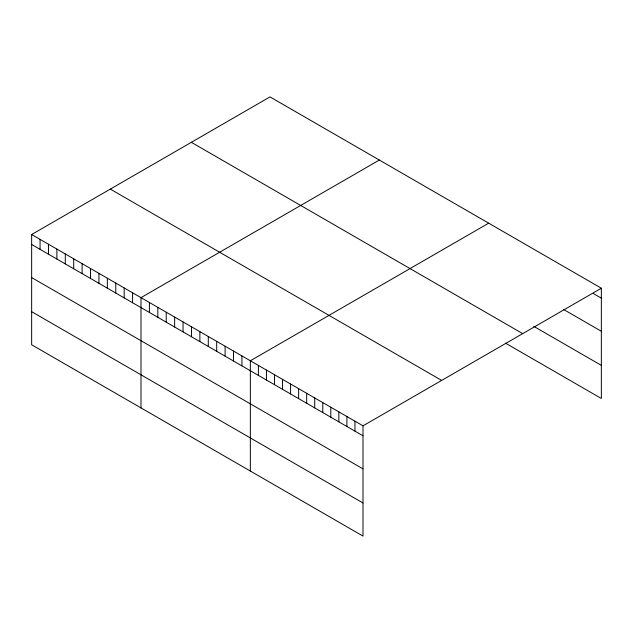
<?xml version="1.0" encoding="UTF-8"?>
<svg xmlns="http://www.w3.org/2000/svg" width="633" height="633" viewBox="0 0 633 633"><rect width="100%" height="100%" fill="white"/><g stroke="black" fill="none" stroke-linecap="round" stroke-linejoin="round"><path stroke-width="0.95" d="M31.65 234.519L363.002 425.827L363.002 536.088L31.65 344.779L31.65 234.519L269.998 96.912L601.35 288.221L601.35 398.481L505.585 343.189M379.341 160.046L140.993 297.652L140.993 407.913M488.692 223.172L250.344 360.786L250.344 471.039M363.002 425.827L601.35 288.221M593.303 293.522L601.35 298.167M563.528 309.434L601.35 331.273M533.754 326.351L601.35 365.376M191.34 142.322L522.692 333.631M110.308 189.109L441.66 380.417M31.65 244.473L363.002 435.781M31.65 277.571L363.002 468.879M31.65 311.681L363.002 502.982M354.955 421.182L354.955 431.128M346.908 416.538L346.908 426.484M338.861 411.893L338.861 421.839M330.814 407.241L330.814 417.194M322.767 402.596L322.767 412.55M314.72 397.951L314.72 407.905M306.673 393.307L306.673 403.253M298.626 388.662L298.626 398.608M290.579 384.017L290.579 393.963M282.532 379.365L282.532 389.319M274.485 374.72L274.485 384.674M266.438 370.076L266.438 380.029M258.391 365.431L258.391 375.377M241.933 355.928L241.933 365.882M233.522 351.07L233.522 361.024M225.111 346.211L225.111 356.165M216.7 341.361L216.7 351.307M208.289 336.503L208.289 346.457M199.878 331.645L199.878 341.598M191.467 326.786L191.467 336.74M183.056 321.936L183.056 331.882M174.645 317.078L174.645 327.032M166.234 312.219L166.234 322.173M157.823 307.369L157.823 317.315M149.412 302.511L149.412 312.457M132.582 292.794L132.582 302.748M124.171 287.944L124.171 297.89M115.76 283.086L115.76 293.032M107.349 278.227L107.349 288.181M98.938 273.369L98.938 283.323M90.527 268.519L90.527 278.465M82.116 263.66L82.116 273.606M73.705 258.802L73.705 268.756M65.294 253.944L65.294 263.898M56.883 249.093L56.883 259.039M48.472 244.235L48.472 254.181M40.061 239.377L40.061 249.331"/></g></svg>
